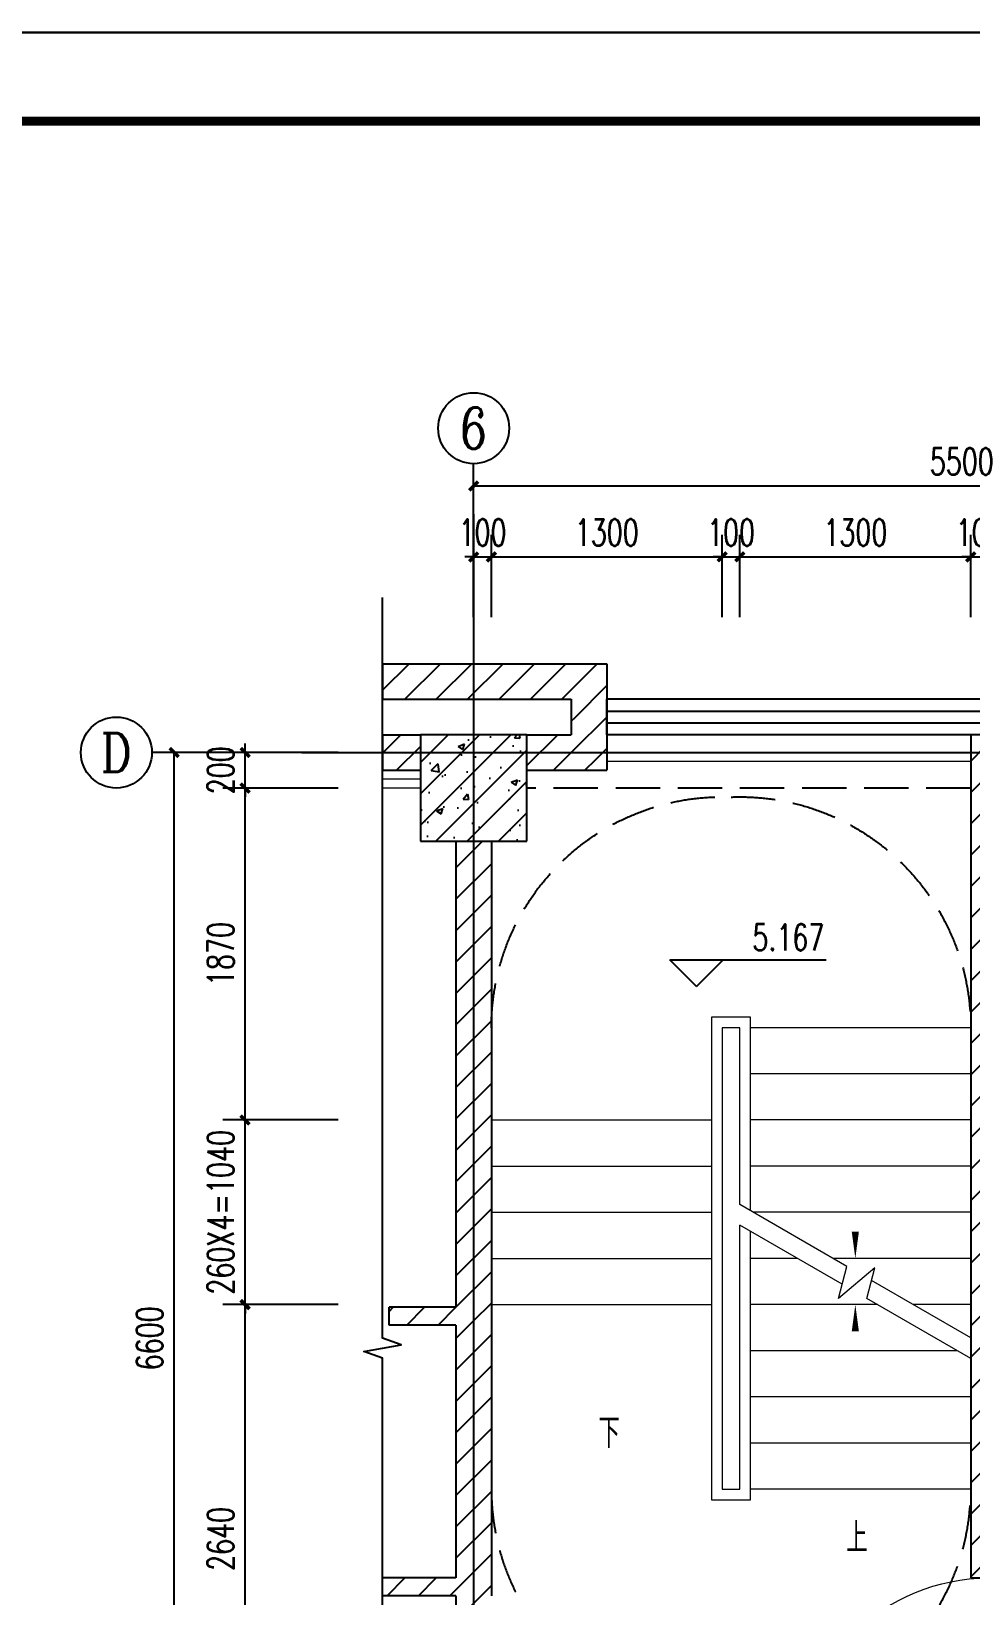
# Model space of a CAD drawing. Extents: x 1738711 to 2346805, y 1189731 to 2516152.
# Drawn here: x 1925300 to 1930592, y 1389109 to 1397922 of the extents above; entities that cross this region are included whole.
import ezdxf
from ezdxf.enums import TextEntityAlignment as Align

# ---------------------------------------------------------------- set-up
doc = ezdxf.new("R2010")
doc.units = 0
doc.header["$LTSCALE"] = 1000
doc.header["$MEASUREMENT"] = 0
doc.linetypes.add('DASH', pattern=[0.35, 0.25, -0.1])
doc.linetypes.add('复件 140224通州运河二期售楼部条件图_t3$0$X-ME SHAFT SH$0$X-B2$0$WATER_LINE', pattern=[0])
for name, color, linetype, lineweight in [('_0', 7, 'Continuous', 25), ('STAIR', 2, 'Continuous', 5), ('栏杆', 6, 'Continuous', 15)]:
    doc.layers.add(name, color=color, linetype=linetype, lineweight=lineweight)
for name, color, linetype in [('AXIS', 3, 'Continuous'), ('AXIS_TEXT', 7, 'Continuous'), ('COLUMN', 9, 'Continuous'), ('DIM_ELEV', 3, 'Continuous'), ('DIM_SYMB', 3, 'Continuous'), ('DOTE', 1, 'Continuous'), ('PUB_DIM', 3, 'Continuous'), ('PUB_HATCH', 8, 'Continuous'), ('PUB_TEXT', 7, 'Continuous'), ('TK', 4, 'Continuous'), ('WALL', 40, 'Continuous'), ('WINDOW', 144, 'Continuous'), ('看线', 8, 'Continuous')]:
    doc.layers.add(name, color=color, linetype=linetype)
doc.styles.add('_TCH_AXIS', font='COMPLEX', dxfattribs={"bigfont": 'GBCBIG'})
doc.styles.add('_TCH_DIM', font='SIMPLEX', dxfattribs={"bigfont": 'GBCBIG'})
doc.styles.add('_TCH_DIM_T3', font='SIMPLEX', dxfattribs={"width": 0.705882, "bigfont": 'GBCBIG'})
doc.styles.add('COMPLEX', font='COMPLEX')
doc.styles.add('宋体', font='SIMSUN.TTF', dxfattribs={"width": 0.75})
doc.dimstyles.new('_TCH_ARCH&&50', dxfattribs={"dimtxt": 148.75, "dimasz": 50, "dimexe": 125, "dimexo": 150, "dimgap": 63.125, "dimtad": 1, "dimdec": 0, "dimzin": 0, "dimdsep": 46, "dimtxsty": '_TCH_DIM_T3', "dimblk": 'ARCHTICK', "dimcen": 0.09, "dimclrt": 7, "dimazin": 2, "dimtfac": 1, "dimtdec": 0, "dimtix": 1, "dimtmove": 2, "dimatfit": 3, "dimfxl": 50, "dimtolj": 1, "dimtzin": 0, "dimarcsym": 0})
pattern_1 = [(45, (0, 89.76), (-88.388383, 88.388383), [])]

# ---------------------------------------------------------------- blocks, each defined once
blk = doc.blocks.new('hearherherhr')
at = {"layer": '看线', "linetype": 'DASH'}
for centre, start, end in [((1981791.9, 1704275.4), 87.79577, 180), ((1981891.9, 1704275.4), 0, 92.20423)]:
    blk.add_arc(centre, 1300, start, end, dxfattribs=at)
blk = doc.blocks.new('hjashrtahreahe')
at = {"layer": 'TK', "color": 7, "const_width": 25}
blk.add_lwpolyline([(0, 59400), (84100, 59400), (84100, 0), (0, 0)], close=True, dxfattribs=at)
at = {"layer": 'TK', "color": 3, "const_width": 100}
blk.add_lwpolyline([(2500, 1000), (2500, 58400), (83100, 58400), (83100, 1000)], close=True, dxfattribs=at)
at = {"layer": 'TK', "style": '宋体', "width": 0.75}
for tag, height, p in [('项目负责人', 350, (6003, 57089)), ('专业负责人', 350, (6003, 56224)), ('设计人', 350, (6003, 55419)), ('版号1', 250, (77304, 22193)), ('时间1', 250, (82405, 22193)), ('版号2', 250, (77304, 21593)), ('时间2', 250, (82405, 21593)), ('版号3', 250, (77304, 20993)), ('时间3', 250, (82405, 20993)), ('建筑会签', 0.0001, (78978, 2403)), ('电气会签', 0.0001, (82128, 2403)), ('结构会签', 0.0001, (78978, 1803)), ('暖通会签', 0.0001, (82128, 1803)), ('给排水会签', 0.0001, (78978, 1250)), ('智能化会签', 0.0001, (82128, 1250))]:
    blk.add_attdef(tag, text='', height=height, dxfattribs=at).set_placement(p, align=Align.CENTER)
for tag, p in [('合作设计单位', (80816, 48986)), ('版号说明1', (79854, 22318)), ('版号说明2', (79854, 21718)), ('版号说明3', (79854, 21118)), ('浙江绿储科技有限公司', (80545, 16036)), ('百兆瓦级集中式熔盐储能关键', (80545, 14953)), ('设备研发及制造基地项目', (80545, 14603)), ('1#研发楼', (80545, 13636)), ('图名', (80545, 12436)), ('工程编号', (78978, 11461)), ('子项编号', (82128, 11461)), ('建筑', (78978, 10711)), ('图号', (82128, 10711)), ('施工图', (78978, 9961)), ('2023.03', (82128, 9961)), ('审定', (79353, 8461)), ('审核', (79353, 7711)), ('工程负责', (79353, 6961)), ('专业负责', (79353, 6211)), ('设计', (79353, 5461)), ('制图', (79353, 4711)), ('校对', (79353, 3961))]:
    blk.add_attdef(tag, text='', height=250, dxfattribs=at).set_placement(p, align=Align.MIDDLE_CENTER)
blk = doc.blocks.new('_ArchTick')
at = {"color": 0, "linetype": 'ByBlock', "const_width": 0.4}
blk.add_lwpolyline([(-0.5, -0.5), (0.5, 0.5)], dxfattribs=at)
blk = doc.blocks.new('*D1835')
at = {"layer": 'Defpoints', "color": 0, "transparency": 16777216}
for p in [(1926104.8, 1393859.2), (1926779.3, 1393859.2), (1926779.3, 1387259.2)]:
    blk.add_point(p, dxfattribs=at)
at = {"layer": 'PUB_DIM', "color": 0, "lineweight": -2, "transparency": 16777216}
for p, q in [((1926629.3, 1393859.2), (1925979.8, 1393859.2)), ((1926104.8, 1387259.2), (1926104.8, 1393859.2)), ((1926629.3, 1387259.2), (1925979.8, 1387259.2))]:
    blk.add_line(p, q, dxfattribs=at)
at = {"layer": 'PUB_DIM', "color": 0, "lineweight": -2, "transparency": 16777216, "xscale": 50, "yscale": 50, "zscale": 50}
for p, rotation in [((1926104.8, 1393859.2), 90), ((1926104.8, 1387259.2), 270)]:
    blk.add_blockref('_ArchTick', p, dxfattribs=dict(at, rotation=rotation))
at = {"layer": 'PUB_DIM', "color": 7, "transparency": 16777216, "insert": (1925967.3, 1390559.2), "char_height": 148.75, "attachment_point": 5, "rotation": 90, "style": '_TCH_DIM_T3'}
blk.add_mtext('\\A1;6600', dxfattribs=at)
blk = doc.blocks.new('*D1838')
at = {"layer": 'Defpoints', "color": 0, "transparency": 16777216}
for p in [(1926504.8, 1390749.2), (1927179.3, 1390749.2), (1927179.3, 1388109.2)]:
    blk.add_point(p, dxfattribs=at)
at = {"layer": 'PUB_DIM', "color": 0, "lineweight": -2, "transparency": 16777216}
for p, q in [((1927029.3, 1390749.2), (1926379.8, 1390749.2)), ((1926504.8, 1388109.2), (1926504.8, 1390749.2)), ((1927029.3, 1388109.2), (1926379.8, 1388109.2))]:
    blk.add_line(p, q, dxfattribs=at)
at = {"layer": 'PUB_DIM', "color": 0, "lineweight": -2, "transparency": 16777216, "xscale": 50, "yscale": 50, "zscale": 50}
for p, rotation in [((1926504.8, 1390749.2), 90), ((1926504.8, 1388109.2), 270)]:
    blk.add_blockref('_ArchTick', p, dxfattribs=dict(at, rotation=rotation))
at = {"layer": 'PUB_DIM', "color": 7, "transparency": 16777216, "insert": (1926367.3, 1389429.2), "char_height": 148.75, "attachment_point": 5, "rotation": 90, "style": '_TCH_DIM_T3'}
blk.add_mtext('\\A1;2640', dxfattribs=at)
blk = doc.blocks.new('*D1839')
at = {"layer": 'Defpoints', "color": 0, "transparency": 16777216}
for p in [(1926504.8, 1391789.2), (1927179.3, 1391789.2), (1927179.3, 1390749.2)]:
    blk.add_point(p, dxfattribs=at)
at = {"layer": 'PUB_DIM', "color": 0, "lineweight": -2, "transparency": 16777216}
for p, q in [((1927029.3, 1391789.2), (1926379.8, 1391789.2)), ((1926504.8, 1391789.2), (1926504.8, 1391839.2)), ((1926504.8, 1390749.2), (1926504.8, 1391789.2)), ((1927029.3, 1390749.2), (1926379.8, 1390749.2)), ((1926504.8, 1390749.2), (1926504.8, 1390699.2))]:
    blk.add_line(p, q, dxfattribs=at)
at = {"layer": 'PUB_DIM', "color": 0, "lineweight": -2, "transparency": 16777216, "xscale": 50, "yscale": 50, "zscale": 50}
for p, rotation in [((1926504.8, 1391789.2), 270), ((1926504.8, 1390749.2), 90)]:
    blk.add_blockref('_ArchTick', p, dxfattribs=dict(at, rotation=rotation))
at = {"layer": 'PUB_DIM', "color": 7, "transparency": 16777216, "insert": (1926367.3, 1391269.2), "char_height": 148.75, "attachment_point": 5, "rotation": 90, "style": '_TCH_DIM_T3'}
blk.add_mtext('\\A1;260X4=1040', dxfattribs=at)
blk = doc.blocks.new('*D1840')
at = {"layer": 'Defpoints', "color": 0, "transparency": 16777216}
for p in [(1926504.8, 1393659.2), (1927179.3, 1393659.2), (1927179.3, 1391789.2)]:
    blk.add_point(p, dxfattribs=at)
at = {"layer": 'PUB_DIM', "color": 0, "lineweight": -2, "transparency": 16777216}
for p, q in [((1927029.3, 1393659.2), (1926379.8, 1393659.2)), ((1926504.8, 1391789.2), (1926504.8, 1393659.2)), ((1927029.3, 1391789.2), (1926379.8, 1391789.2))]:
    blk.add_line(p, q, dxfattribs=at)
at = {"layer": 'PUB_DIM', "color": 0, "lineweight": -2, "transparency": 16777216, "xscale": 50, "yscale": 50, "zscale": 50}
for p, rotation in [((1926504.8, 1393659.2), 90), ((1926504.8, 1391789.2), 270)]:
    blk.add_blockref('_ArchTick', p, dxfattribs=dict(at, rotation=rotation))
at = {"layer": 'PUB_DIM', "color": 7, "transparency": 16777216, "insert": (1926367.3, 1392724.2), "char_height": 148.75, "attachment_point": 5, "rotation": 90, "style": '_TCH_DIM_T3'}
blk.add_mtext('\\A1;1870', dxfattribs=at)
blk = doc.blocks.new('*D1841')
at = {"layer": 'Defpoints', "color": 0, "transparency": 16777216}
for p in [(1926504.8, 1393859.2), (1927179.3, 1393859.2), (1927179.3, 1393659.2)]:
    blk.add_point(p, dxfattribs=at)
at = {"layer": 'PUB_DIM', "color": 0, "lineweight": -2, "transparency": 16777216}
for p, q in [((1926504.8, 1393859.2), (1926504.8, 1393909.2)), ((1927029.3, 1393859.2), (1926379.8, 1393859.2)), ((1926504.8, 1393659.2), (1926504.8, 1393859.2)), ((1927029.3, 1393659.2), (1926379.8, 1393659.2)), ((1926504.8, 1393659.2), (1926504.8, 1393609.2))]:
    blk.add_line(p, q, dxfattribs=at)
at = {"layer": 'PUB_DIM', "color": 0, "lineweight": -2, "transparency": 16777216, "xscale": 50, "yscale": 50, "zscale": 50}
for p, rotation in [((1926504.8, 1393859.2), 270), ((1926504.8, 1393659.2), 90)]:
    blk.add_blockref('_ArchTick', p, dxfattribs=dict(at, rotation=rotation))
at = {"layer": 'PUB_DIM', "color": 7, "transparency": 16777216, "insert": (1926367.3, 1393759.2), "char_height": 148.75, "attachment_point": 5, "rotation": 90, "style": '_TCH_DIM_T3'}
blk.add_mtext('\\A1;200', dxfattribs=at)
blk = doc.blocks.new('*D1887')
at = {"layer": 'Defpoints', "color": 0, "transparency": 16777216}
for p in [(1933292.3, 1395361.3), (1927792.3, 1394872.2), (1933292.3, 1394872.2)]:
    blk.add_point(p, dxfattribs=at)
at = {"layer": 'PUB_DIM', "color": 0, "lineweight": -2, "transparency": 16777216}
for p, q in [((1927792.3, 1395022.2), (1927792.3, 1395486.3)), ((1933292.3, 1395022.2), (1933292.3, 1395486.3)), ((1927792.3, 1395361.3), (1933292.3, 1395361.3))]:
    blk.add_line(p, q, dxfattribs=at)
at = {"layer": 'PUB_DIM', "color": 0, "lineweight": -2, "transparency": 16777216, "xscale": 50, "yscale": 50, "zscale": 50, "rotation": 180}
blk.add_blockref('_ArchTick', (1927792.3, 1395361.3), dxfattribs=at)
at = {"layer": 'PUB_DIM', "color": 0, "lineweight": -2, "transparency": 16777216, "xscale": 50, "yscale": 50, "zscale": 50}
blk.add_blockref('_ArchTick', (1933292.3, 1395361.3), dxfattribs=at)
at = {"layer": 'PUB_DIM', "color": 7, "transparency": 16777216, "insert": (1930542.3, 1395498.8), "char_height": 148.75, "attachment_point": 5, "style": '_TCH_DIM_T3'}
blk.add_mtext('\\A1;5500', dxfattribs=at)
blk = doc.blocks.new('*D1888')
at = {"layer": 'Defpoints', "color": 0, "transparency": 16777216}
for p in [(1927892.3, 1394961.3), (1927792.3, 1394472.2), (1927892.3, 1394472.2)]:
    blk.add_point(p, dxfattribs=at)
at = {"layer": 'PUB_DIM', "color": 0, "lineweight": -2, "transparency": 16777216}
for p, q in [((1927792.3, 1394622.2), (1927792.3, 1395086.3)), ((1927892.3, 1394622.2), (1927892.3, 1395086.3)), ((1927792.3, 1394961.3), (1927742.3, 1394961.3)), ((1927792.3, 1394961.3), (1927892.3, 1394961.3)), ((1927892.3, 1394961.3), (1927942.3, 1394961.3))]:
    blk.add_line(p, q, dxfattribs=at)
at = {"layer": 'PUB_DIM', "color": 0, "lineweight": -2, "transparency": 16777216, "xscale": 50, "yscale": 50, "zscale": 50}
blk.add_blockref('_ArchTick', (1927792.3, 1394961.3), dxfattribs=at)
at = {"layer": 'PUB_DIM', "color": 0, "lineweight": -2, "transparency": 16777216, "xscale": 50, "yscale": 50, "zscale": 50, "rotation": 180}
blk.add_blockref('_ArchTick', (1927892.3, 1394961.3), dxfattribs=at)
at = {"layer": 'PUB_DIM', "color": 7, "transparency": 16777216, "insert": (1927842.3, 1395098.8), "char_height": 148.75, "attachment_point": 5, "style": '_TCH_DIM_T3'}
blk.add_mtext('\\A1;100', dxfattribs=at)
blk = doc.blocks.new('*D1889')
at = {"layer": 'Defpoints', "color": 0, "transparency": 16777216}
for p in [(1929192.3, 1394961.3), (1927892.3, 1394472.2), (1929192.3, 1394472.2)]:
    blk.add_point(p, dxfattribs=at)
at = {"layer": 'PUB_DIM', "color": 0, "lineweight": -2, "transparency": 16777216}
for p, q in [((1927892.3, 1394622.2), (1927892.3, 1395086.3)), ((1929192.3, 1394622.2), (1929192.3, 1395086.3)), ((1927892.3, 1394961.3), (1929192.3, 1394961.3))]:
    blk.add_line(p, q, dxfattribs=at)
at = {"layer": 'PUB_DIM', "color": 0, "lineweight": -2, "transparency": 16777216, "xscale": 50, "yscale": 50, "zscale": 50, "rotation": 180}
blk.add_blockref('_ArchTick', (1927892.3, 1394961.3), dxfattribs=at)
at = {"layer": 'PUB_DIM', "color": 0, "lineweight": -2, "transparency": 16777216, "xscale": 50, "yscale": 50, "zscale": 50}
blk.add_blockref('_ArchTick', (1929192.3, 1394961.3), dxfattribs=at)
at = {"layer": 'PUB_DIM', "color": 7, "transparency": 16777216, "insert": (1928542.3, 1395098.8), "char_height": 148.75, "attachment_point": 5, "style": '_TCH_DIM_T3'}
blk.add_mtext('\\A1;1300', dxfattribs=at)
blk = doc.blocks.new('*D1890')
at = {"layer": 'Defpoints', "color": 0, "transparency": 16777216}
for p in [(1929292.3, 1394961.3), (1929192.3, 1394472.2), (1929292.3, 1394472.2)]:
    blk.add_point(p, dxfattribs=at)
at = {"layer": 'PUB_DIM', "color": 0, "lineweight": -2, "transparency": 16777216}
for p, q in [((1929192.3, 1394622.2), (1929192.3, 1395086.3)), ((1929292.3, 1394622.2), (1929292.3, 1395086.3)), ((1929192.3, 1394961.3), (1929142.3, 1394961.3)), ((1929192.3, 1394961.3), (1929292.3, 1394961.3)), ((1929292.3, 1394961.3), (1929342.3, 1394961.3))]:
    blk.add_line(p, q, dxfattribs=at)
at = {"layer": 'PUB_DIM', "color": 0, "lineweight": -2, "transparency": 16777216, "xscale": 50, "yscale": 50, "zscale": 50}
blk.add_blockref('_ArchTick', (1929192.3, 1394961.3), dxfattribs=at)
at = {"layer": 'PUB_DIM', "color": 0, "lineweight": -2, "transparency": 16777216, "xscale": 50, "yscale": 50, "zscale": 50, "rotation": 180}
blk.add_blockref('_ArchTick', (1929292.3, 1394961.3), dxfattribs=at)
at = {"layer": 'PUB_DIM', "color": 7, "transparency": 16777216, "insert": (1929242.3, 1395098.8), "char_height": 148.75, "attachment_point": 5, "style": '_TCH_DIM_T3'}
blk.add_mtext('\\A1;100', dxfattribs=at)
blk = doc.blocks.new('*D1891')
at = {"layer": 'Defpoints', "color": 0, "transparency": 16777216}
for p in [(1930592.3, 1394961.3), (1929292.3, 1394472.2), (1930592.3, 1394472.2)]:
    blk.add_point(p, dxfattribs=at)
at = {"layer": 'PUB_DIM', "color": 0, "lineweight": -2, "transparency": 16777216}
for p, q in [((1929292.3, 1394622.2), (1929292.3, 1395086.3)), ((1930592.3, 1394622.2), (1930592.3, 1395086.3)), ((1929292.3, 1394961.3), (1930592.3, 1394961.3))]:
    blk.add_line(p, q, dxfattribs=at)
at = {"layer": 'PUB_DIM', "color": 0, "lineweight": -2, "transparency": 16777216, "xscale": 50, "yscale": 50, "zscale": 50, "rotation": 180}
blk.add_blockref('_ArchTick', (1929292.3, 1394961.3), dxfattribs=at)
at = {"layer": 'PUB_DIM', "color": 0, "lineweight": -2, "transparency": 16777216, "xscale": 50, "yscale": 50, "zscale": 50}
blk.add_blockref('_ArchTick', (1930592.3, 1394961.3), dxfattribs=at)
at = {"layer": 'PUB_DIM', "color": 7, "transparency": 16777216, "insert": (1929942.3, 1395098.8), "char_height": 148.75, "attachment_point": 5, "style": '_TCH_DIM_T3'}
blk.add_mtext('\\A1;1300', dxfattribs=at)
blk = doc.blocks.new('*D1892')
at = {"layer": 'Defpoints', "color": 0, "transparency": 16777216}
for p in [(1930692.3, 1394961.3), (1930592.3, 1394472.2), (1930692.3, 1394472.2)]:
    blk.add_point(p, dxfattribs=at)
at = {"layer": 'PUB_DIM', "color": 0, "lineweight": -2, "transparency": 16777216}
for p, q in [((1930592.3, 1394622.2), (1930592.3, 1395086.3)), ((1930692.3, 1394622.2), (1930692.3, 1395086.3)), ((1930592.3, 1394961.3), (1930542.3, 1394961.3)), ((1930592.3, 1394961.3), (1930692.3, 1394961.3)), ((1930692.3, 1394961.3), (1930742.3, 1394961.3))]:
    blk.add_line(p, q, dxfattribs=at)
at = {"layer": 'PUB_DIM', "color": 0, "lineweight": -2, "transparency": 16777216, "xscale": 50, "yscale": 50, "zscale": 50}
blk.add_blockref('_ArchTick', (1930592.3, 1394961.3), dxfattribs=at)
at = {"layer": 'PUB_DIM', "color": 0, "lineweight": -2, "transparency": 16777216, "xscale": 50, "yscale": 50, "zscale": 50, "rotation": 180}
blk.add_blockref('_ArchTick', (1930692.3, 1394961.3), dxfattribs=at)
at = {"layer": 'PUB_DIM', "color": 7, "transparency": 16777216, "insert": (1930642.3, 1395098.8), "char_height": 148.75, "attachment_point": 5, "style": '_TCH_DIM_T3'}
blk.add_mtext('\\A1;100', dxfattribs=at)
blk = doc.blocks.new('$TCHSYS$WIN2D')
for p, q in [((-0.5, 0.5), (0.5, 0.5)), ((-0.5, 0.5), (-0.5, -0.5)), ((0.5, 0.5), (0.5, -0.5)), ((0.5, 0.1667), (-0.5, 0.1667)), ((0.5, -0.1667), (-0.5, -0.1667)), ((-0.5, -0.5), (0.5, -0.5))]:
    blk.add_line(p, q)
blk = doc.blocks.new('$DorLib2D$00000001')
for p, q in [((0.45, 0.975), (0.5, 0.975)), ((0.45, 0), (0.45, 0.975)), ((0.5, 0), (0.5, 0.975)), ((0.5, 0), (0.45, 0))]:
    blk.add_line(p, q)
at = {"lineweight": 13}
blk.add_arc((0.475, 0), 0.975, 91.46928, 180, dxfattribs=at)
blk = doc.blocks.new('_AXISO')
blk.add_circle((0, 0), 0.5)
at = {"layer": 'AXIS_TEXT', "style": 'COMPLEX', "width": 1.041667}
blk.add_attdef('A', text='', height=0.56, dxfattribs=at).set_placement((-0.25, -0.28), (0.25, -0.28), align=Align.FIT)

msp = doc.modelspace()

# ---------------------------------------------------------------- hatches: boundary and pattern name
at = {"layer": 'PUB_HATCH', "linetype": '复件 140224通州运河二期售楼部条件图_t3$0$X-ME SHAFT SH$0$X-B2$0$WATER_LINE'}
h = msp.add_hatch(dxfattribs=at)
h.set_pattern_fill('普通砖', color=256, scale=50, style=0)
h.set_pattern_definition(pattern_1)
h.paths.add_polyline_path([(1927278.8, 1394159.2), (1928342.3, 1394159.2), (1928542.3, 1394359.2), (1927278.8, 1394359.2)])
h = msp.add_hatch(dxfattribs=at)
h.set_pattern_fill('普通砖', color=256, scale=50, style=0)
h.set_pattern_definition(pattern_1)
h.paths.add_polyline_path([(1928542.3, 1394359.2), (1928342.3, 1394159.2), (1928342.3, 1394059.2), (1928475.7, 1394059.2), (1928542.3, 1394159.2)])
h = msp.add_hatch(dxfattribs=at)
h.set_pattern_fill('普通砖', color=256, scale=50, style=0)
h.set_pattern_definition(pattern_1)
h.paths.add_polyline_path([(1928542.3, 1393959.2), (1928542.3, 1394159.2), (1928475.7, 1394059.2)])
h = msp.add_hatch(dxfattribs=at)
h.set_pattern_fill('普通砖', color=256, scale=50, style=0)
h.set_pattern_definition(pattern_1)
h.paths.add_polyline_path([(1928475.7, 1394059.2), (1928342.3, 1394059.2), (1928342.3, 1393959.2), (1928542.3, 1393759.2), (1928542.3, 1393959.2)])
h = msp.add_hatch(dxfattribs=at)
h.set_pattern_fill('普通砖', color=256, scale=50, style=0)
h.set_pattern_definition(pattern_1)
h.paths.add_polyline_path([(1927492.3, 1393759.2), (1927492.3, 1393959.2), (1927278.8, 1393959.2), (1927278.8, 1393759.2)])
h = msp.add_hatch(dxfattribs=at)
h.set_pattern_fill('钢筋混凝土', color=256, scale=50, style=0)
h.set_pattern_definition([(45, (0, 0), (-88.3883476, 88.3883476), []), (50, (0, 0), (358.63009, -31.376067), [37.5, -412.5]), (355, (0, 0), (-69.375667, 376.096067), [30, -330]), (100.4514, (29.9, -2.6), (289.25469, 344.71977), [31.870095, -350.571056]), (46.1842, (0, 100), (533.620524, -82.75951), [56.25, -618.75]), (96.6356, (44.47, 93.1), (467.33135, 487.05894), [47.80514, -525.8565]), (351.1842, (0, 100), (467.33097, 487.0593), [45, -495]), (21, (50, 75), (298.453526, -201.309445), [37.5, -412.5]), (326, (50, 75), (121.657666, 362.57502), [30, -330]), (71.4514, (74.87, 58.22), (420.111314, 161.26525), [31.870095, -350.571056]), (37.5, (0, 0), (6.079928, 166.446927), [0, -326, 0, -335, 0, -331.25]), (7.5, (0, 0), (131.534769, 197.205856), [0, -191, 0, -318.5, 0, -126.25]), (327.5, (-111.5, 0), (266.911218, -11.277436), [0, -125, 0, -390, 0, -517.5]), (317.5, (-161.5, 0), (291.593085, 50.052491), [0, -162.5, 0, -259, 0, -367.5])])
h.paths.add_polyline_path([(1927492.3, 1393359.2), (1928092.3, 1393359.2), (1928092.3, 1393959.2), (1927492.3, 1393959.2)])
h = msp.add_hatch(dxfattribs=at)
h.set_pattern_fill('普通砖', color=256, scale=50, style=0)
h.set_pattern_definition(pattern_1)
h.paths.add_polyline_path([(1928092.3, 1393959.2), (1928092.3, 1393759.2), (1928542.3, 1393759.2), (1928342.3, 1393959.2)])
at = {"layer": 'PUB_HATCH'}
h = msp.add_hatch(dxfattribs=at)
h.set_pattern_fill('普通砖', color=256, scale=50, style=0)
h.set_pattern_definition(pattern_1)
h.paths.add_polyline_path([(1930792.3, 1393759.2), (1930592.3, 1393959.2), (1930592.3, 1391459.2), (1930725.7, 1391459.2), (1930792.3, 1391559.2)])
h = msp.add_hatch(dxfattribs=at)
h.set_pattern_fill('普通砖', color=256, scale=50, style=0)
h.set_pattern_definition(pattern_1)
h.paths.add_polyline_path([(1927892.3, 1393359.2), (1927692.3, 1393359.2), (1927692.3, 1390734.2), (1927759, 1390667.5), (1927892.3, 1390634.2)])
h = msp.add_hatch(dxfattribs=at)
h.set_pattern_fill('普通砖', color=256, scale=50, style=0)
h.set_pattern_definition(pattern_1)
h.paths.add_polyline_path([(1930592.3, 1391459.2), (1930592.3, 1389209.2), (1930792.3, 1389209.2), (1930792.3, 1391359.2), (1930725.7, 1391459.2)])
h = msp.add_hatch(dxfattribs=at)
h.set_pattern_fill('普通砖', color=256, scale=50, style=0)
h.set_pattern_definition(pattern_1)
h.paths.add_polyline_path([(1927759, 1390667.5), (1927692.3, 1390734.2), (1927315.5, 1390734.2), (1927315.5, 1390634.2), (1927692.3, 1390634.2)])
h = msp.add_hatch(dxfattribs=at)
h.set_pattern_fill('普通砖', color=256, scale=50, style=0)
h.set_pattern_definition(pattern_1)
h.paths.add_polyline_path([(1927759, 1390667.5), (1927692.3, 1390634.2), (1927692.3, 1389209.2), (1927759, 1389142.5), (1927892.3, 1389109.2), (1927892.3, 1390634.2)])
h = msp.add_hatch(dxfattribs=at)
h.set_pattern_fill('普通砖', color=256, scale=50, style=0)
h.set_pattern_definition(pattern_1)
h.paths.add_polyline_path([(1927759, 1389142.5), (1927692.3, 1389209.2), (1927278.8, 1389209.2), (1927278.8, 1389109.2), (1927692.3, 1389109.2)])
h = msp.add_hatch(dxfattribs=at)
h.set_pattern_fill('普通砖', color=256, scale=50, style=0)
h.set_pattern_definition(pattern_1)
h.paths.add_polyline_path([(1927759, 1389142.5), (1927692.3, 1389109.2), (1927692.3, 1388009.2), (1927825.7, 1388009.2), (1927892.3, 1388109.2), (1927892.3, 1389109.2)])

# ---------------------------------------------------------------- linework, layer by layer
at = {"layer": 'AXIS'}
for p, q in [((1927792.3, 1394986.3), (1927792.3, 1395486.3)), ((1926479.8, 1393859.2), (1925979.8, 1393859.2))]:
    msp.add_line(p, q, dxfattribs=at)
at = {"layer": 'COLUMN', "linetype": '复件 140224通州运河二期售楼部条件图_t3$0$X-ME SHAFT SH$0$X-B2$0$WATER_LINE'}
for p, q in [((1928092.3, 1393959.2), (1927492.3, 1393959.2)), ((1927492.3, 1393959.2), (1927492.3, 1393359.2)), ((1928092.3, 1393359.2), (1928092.3, 1393959.2)), ((1927492.3, 1393359.2), (1928092.3, 1393359.2))]:
    msp.add_line(p, q, dxfattribs=at)
at = {"layer": 'DIM_ELEV'}
for p, q in [((1929047.1, 1392541.2), (1928897.1, 1392691.2)), ((1928897.1, 1392691.2), (1929777.6, 1392691.2)), ((1929047.1, 1392541.2), (1929197.1, 1392691.2))]:
    msp.add_line(p, q, dxfattribs=at)
at = {"layer": 'DIM_SYMB'}
msp.add_lwpolyline([(1927278.8, 1386275.1), (1927278.8, 1390447.4), (1927173.8, 1390485.7), (1927383.8, 1390522.7), (1927278.8, 1390559.9), (1927278.8, 1394732.3)], dxfattribs=at)
for points in [[(1928542.3, 1390168.5, 0, 0, 0), (1928542.3, 1392984.2, 0, 0, 0), (1929942.3, 1392984.2, 0, 0, 0), (1929942.3, 1391009.2, 0, 40, 0), (1929942.3, 1391159.2, 0, 0, 0)], [(1929942.3, 1389579.2, 0, 0, 0), (1929942.3, 1390749.2, 0, 40, 0), (1929942.3, 1390599.2, 0, 0, 0)]]:
    msp.add_lwpolyline(points, format="xyseb", dxfattribs=at)
at = {"layer": 'DOTE'}
for p, q in [((1927792.3, 1395202.2), (1927792.3, 1386016.6)), ((1926824.9, 1393859.2), (1934513.3, 1393859.2))]:
    msp.add_line(p, q, dxfattribs=at)
at = {"layer": 'STAIR'}
for p, q in [((1929352.3, 1392369.2), (1929132.3, 1392369.2)), ((1929132.3, 1392369.2), (1929132.3, 1389649.2)), ((1929352.3, 1391277.6), (1929352.3, 1392369.2)), ((1929192.3, 1392309.2), (1929192.3, 1389709.2)), ((1929292.3, 1392309.2), (1929192.3, 1392309.2)), ((1929292.3, 1391312.2), (1929292.3, 1392309.2)), ((1930592.3, 1392309.2), (1929352.3, 1392309.2)), ((1930592.3, 1392049.2), (1929352.3, 1392049.2)), ((1927892.3, 1391789.2), (1929132.3, 1391789.2)), ((1930592.3, 1391789.2), (1929352.3, 1391789.2)), ((1927892.3, 1391529.2), (1929132.3, 1391529.2)), ((1930592.3, 1391529.2), (1929352.3, 1391529.2)), ((1929895.2, 1390964.1), (1929292.3, 1391312.2)), ((1927892.3, 1391269.2), (1929132.3, 1391269.2)), ((1930592.3, 1391269.2), (1929366.8, 1391269.2)), ((1929292.3, 1389709.2), (1929292.3, 1391196.7)), ((1929868.4, 1390864.1), (1929292.3, 1391196.7)), ((1929352.3, 1389649.2), (1929352.3, 1391162.1)), ((1927892.3, 1391009.2), (1929132.3, 1391009.2)), ((1929617.2, 1391009.2), (1929352.3, 1391009.2)), ((1930592.3, 1391009.2), (1929817.2, 1391009.2)), ((1929846.9, 1390783.7), (1929895.2, 1390964.1)), ((1930052.9, 1390956.6), (1929846.9, 1390783.7)), ((1930006.7, 1390784.3), (1930052.9, 1390956.6)), ((1930592.3, 1390561.7), (1930033.5, 1390884.3)), ((1930592.3, 1390446.2), (1930006.7, 1390784.3)), ((1927892.3, 1390749.2), (1929132.3, 1390749.2)), ((1930067.5, 1390749.2), (1929352.3, 1390749.2)), ((1930592.3, 1390749.2), (1930267.5, 1390749.2)), ((1930517.8, 1390489.2), (1929352.3, 1390489.2)), ((1930592.3, 1390229.2), (1929352.3, 1390229.2)), ((1930592.3, 1389969.2), (1929352.3, 1389969.2)), ((1929132.3, 1389649.2), (1929352.3, 1389649.2)), ((1929192.3, 1389709.2), (1929292.3, 1389709.2)), ((1930592.3, 1389709.2), (1929352.3, 1389709.2))]:
    msp.add_line(p, q, dxfattribs=at)
at = {"layer": 'WALL', "linetype": '复件 140224通州运河二期售楼部条件图_t3$0$X-ME SHAFT SH$0$X-B2$0$WATER_LINE'}
for p, q in [((1927278.8, 1394359.2), (1928542.3, 1394359.2)), ((1927278.8, 1394359.2), (1927278.8, 1394159.2)), ((1928542.3, 1394359.2), (1928542.3, 1394159.2)), ((1927278.8, 1394159.2), (1928342.3, 1394159.2)), ((1928342.3, 1394159.2), (1928342.3, 1394059.2)), ((1928542.3, 1393959.2), (1928542.3, 1394159.2)), ((1928342.3, 1394059.2), (1928342.3, 1393959.2)), ((1927278.8, 1393959.2), (1927492.3, 1393959.2)), ((1927278.8, 1393959.2), (1927278.8, 1393759.2)), ((1928092.3, 1393959.2), (1928342.3, 1393959.2)), ((1928542.3, 1393959.2), (1928542.3, 1393759.2)), ((1927278.8, 1393759.2), (1927492.3, 1393759.2)), ((1928092.3, 1393759.2), (1928542.3, 1393759.2))]:
    msp.add_line(p, q, dxfattribs=at)
at = {"layer": 'WALL'}
for p, q in [((1930592.3, 1393959.2), (1930592.3, 1391459.2)), ((1927692.3, 1393359.2), (1927692.3, 1390734.2)), ((1927892.3, 1393359.2), (1927892.3, 1390634.2)), ((1930592.3, 1391459.2), (1930592.3, 1389209.2)), ((1927692.3, 1390734.2), (1927315.5, 1390734.2)), ((1927315.5, 1390634.2), (1927315.5, 1390734.2)), ((1927692.3, 1390634.2), (1927315.5, 1390634.2)), ((1927692.3, 1390634.2), (1927692.3, 1389209.2)), ((1927892.3, 1390634.2), (1927892.3, 1389109.2)), ((1927692.3, 1389209.2), (1927278.8, 1389209.2)), ((1927278.8, 1389109.2), (1927278.8, 1389209.2)), ((1930592.3, 1389209.2), (1930792.3, 1389209.2)), ((1927692.3, 1389109.2), (1927278.8, 1389109.2)), ((1927692.3, 1389109.2), (1927692.3, 1388009.2))]:
    msp.add_line(p, q, dxfattribs=at)
at = {"layer": '栏杆'}
for points in [[(1930592.3, 1393859.2), (1928542.3, 1393859.2)], [(1930592.3, 1393809.2), (1928542.3, 1393809.2)]]:
    msp.add_lwpolyline(points, dxfattribs=at)
at = {"layer": '栏杆', "elevation": 0}
for points in [[(1927492.3, 1393709.2), (1927278.8, 1393709.2)], [(1927492.3, 1393659.2), (1927278.8, 1393659.2)]]:
    msp.add_lwpolyline(points, dxfattribs=at)
at = {"layer": '看线', "linetype": 'DASH'}
msp.add_line((1930592.3, 1393659.2), (1928092.3, 1393659.2), dxfattribs=at)

# ---------------------------------------------------------------- block references
at = {"xscale": 0.5, "yscale": 0.5, "zscale": 0.5}
msp.add_blockref('hjashrtahreahe', (1897833.1, 1368216), dxfattribs=at)
at = {"layer": '_0', "extrusion": (0, 0, -1), "zscale": -1}
msp.add_blockref('hearherherhr', (-3911084.2, -311966.2), dxfattribs=at)
at = {"layer": '_0', "rotation": 180}
msp.add_blockref('hearherherhr', (3911084.2, 3093984.6), dxfattribs=at)
at = {"layer": 'AXIS'}
ref = msp.add_blockref('_AXISO', (1927792.3, 1395686.3), dxfattribs=dict(at, xscale=400, yscale=400, zscale=400))
ref.add_attrib('A', '6', dxfattribs={"layer": 'AXIS_TEXT', "ltscale": 0.5, "height": 233, "style": '_TCH_AXIS'}).set_placement((1927714.7, 1395569.8), (1927870, 1395569.8), align=Align.FIT)
ref = msp.add_blockref('_AXISO', (1925779.8, 1393859.2), dxfattribs=dict(at, xscale=400, yscale=400, zscale=400))
ref.add_attrib('A', 'D', dxfattribs={"layer": 'AXIS_TEXT', "ltscale": 0.5, "height": 217.6, "style": '_TCH_AXIS'}).set_placement((1925691.7, 1393750.4), (1925867.8, 1393750.4), align=Align.FIT)
at = {"layer": 'WINDOW', "linetype": '复件 140224通州运河二期售楼部条件图_t3$0$X-ME SHAFT SH$0$X-B2$0$WATER_LINE', "xscale": -4149.999999886379, "yscale": 200, "zscale": -4149.999999886379}
msp.add_blockref('$TCHSYS$WIN2D', (1930617.3, 1394059.2), dxfattribs=at)
at = {"layer": 'WINDOW', "xscale": 1100, "yscale": -1100, "zscale": 1100, "rotation": 269.9999998401765}
msp.add_blockref('$DorLib2D$00000001', (1930692.3, 1388659.2), dxfattribs=at)

# ---------------------------------------------------------------- texts
at = {"layer": 'PUB_TEXT', "color": 7, "style": '_TCH_DIM', "width": 0.705882}
msp.add_text('5.167', height=148.75, dxfattribs=at).set_placement((1929362.6, 1392743.7))
at = {"layer": 'PUB_TEXT', "color": 7, "style": '_TCH_DIM'}
for s, p in [('下', (1928494.9, 1389941)), ('上', (1929890.2, 1389351.7))]:
    msp.add_text(s, height=168.8, dxfattribs=at).set_placement(p)

# ---------------------------------------------------------------- dimensions: what is measured, and where the dimension line sits
at = {"layer": 'PUB_DIM'}
for p1, p2, distance, picture, middle in [((1927792.3, 1394872.2), (1933292.3, 1394872.2), 489, '*D1887', (1930542.3, 1395498.8)), ((1927792.3, 1394472.2), (1927892.3, 1394472.2), 489, '*D1888', (1927842.3, 1395098.8)), ((1927892.3, 1394472.2), (1929192.3, 1394472.2), 489, '*D1889', (1928542.3, 1395098.8)), ((1929192.3, 1394472.2), (1929292.3, 1394472.2), 489, '*D1890', (1929242.3, 1395098.8)), ((1929292.3, 1394472.2), (1930592.3, 1394472.2), 489, '*D1891', (1929942.3, 1395098.8)), ((1930592.3, 1394472.2), (1930692.3, 1394472.2), 489, '*D1892', (1930642.3, 1395098.8)), ((1926779.3, 1387259.2), (1926779.3, 1393859.2), 674.6, '*D1835', (1925967.3, 1390559.2)), ((1927179.3, 1393659.2), (1927179.3, 1393859.2), 674.6, '*D1841', (1926367.3, 1393759.2)), ((1927179.3, 1391789.2), (1927179.3, 1393659.2), 674.6, '*D1840', (1926367.3, 1392724.2)), ((1927179.3, 1388109.2), (1927179.3, 1390749.2), 674.6, '*D1838', (1926367.3, 1389429.2))]:
    dim = msp.add_aligned_dim(p1=p1, p2=p2, distance=distance, dimstyle='_TCH_ARCH&&50', dxfattribs=at)
    dim.commit()
    dim.dimension.update_dxf_attribs({"geometry": picture, "text_midpoint": middle})
dim = msp.add_aligned_dim(p1=(1927179.3, 1390749.2), p2=(1927179.3, 1391789.2), distance=674.6, text='260X4=1040', dimstyle='_TCH_ARCH&&50', dxfattribs=at)
dim.commit()
dim.dimension.update_dxf_attribs({"geometry": '*D1839', "text_midpoint": (1926367.3, 1391269.2)})

doc.saveas('drawing.dxf')
